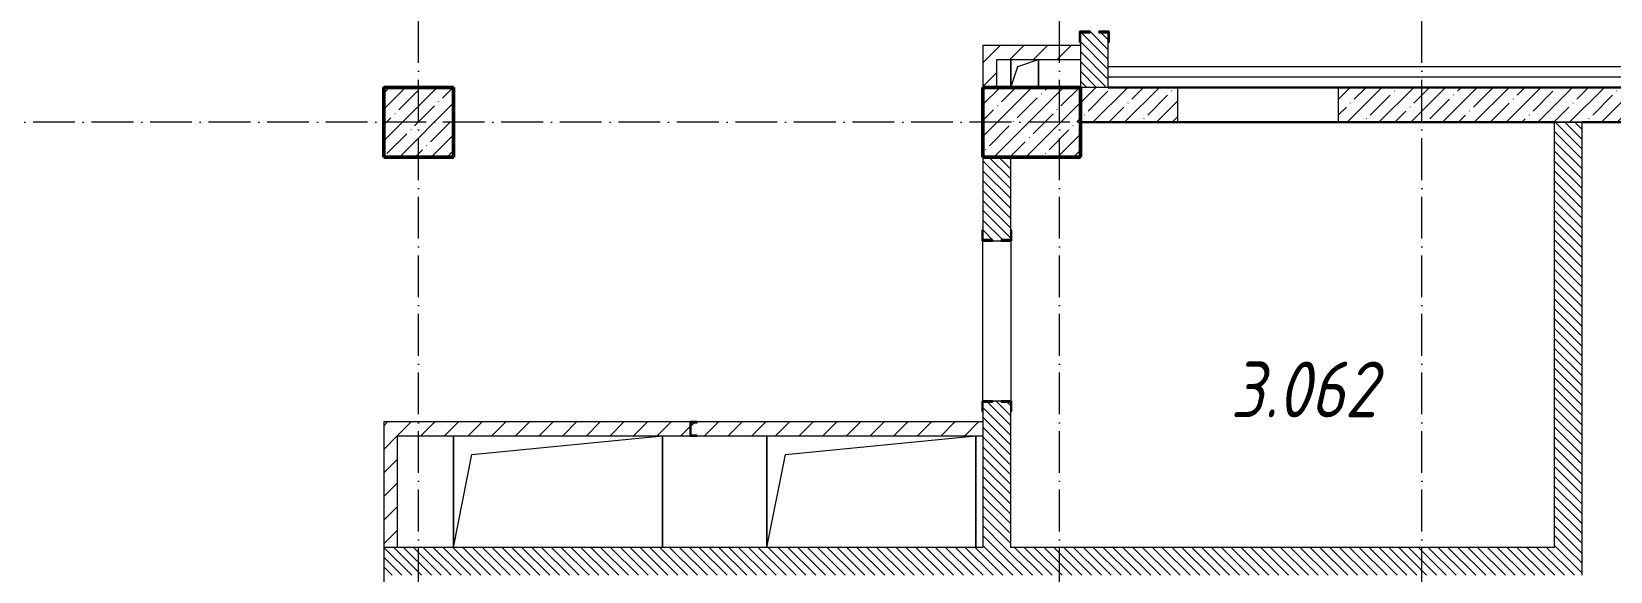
# Model space of a CAD drawing. Header units: millimetres. Extents: x -213536 to 1564669, y -45299 to 942238.
# Drawn here: x 556794 to 568125, y 315540 to 319412 of the extents above; entities that cross this region are included whole.
import ezdxf

# ---------------------------------------------------------------- set-up
doc = ezdxf.new("R2010")
doc.units = ezdxf.units.MM
doc.linetypes.add('50_200_ШТРИХ_1Т_ш5_п1_п1_', pattern=[700, 500, -100, 0, -100])
for name, color, linetype, lineweight in [('3) ЖБ 4м', 3, 'Continuous', 30), ('A-DETL-____-OTLN-4', 7, 'Continuous', 18), ('A-FLOR-____-OTLN', 7, 'Continuous', 9), ('A-GENM-____-MCUT', 7, 'Continuous', 25), ('A-GENM-____-OTLN', 7, 'Continuous', 9), ('A-GENM-____-OTLN-1', 7, 'Continuous', 25), ('A-WALL-____-MCUT-1', 7, 'Continuous', 9), ('A-WALL-____-MCUT-3', 7, 'Continuous', 9), ('A-WALL-____-OTLN', 7, 'Continuous', 9), ('A-WALL-____-PATT-1', 7, 'Continuous', 9), ('A-WALL-FNSH-MCUT-1', 7, 'Continuous', 9), ('I-WALL-____-OTLN', 7, 'Continuous', 9), ('S-COLS-____-MCUT', 7, 'Continuous', 50), ('S-COLS-____-OTLN', 7, 'Continuous', 9), ('S-GRID-____-OTLN-1', 7, '50_200_ШТРИХ_1Т_ш5_п1_п1_', 9), ('Марки помещений', 7, 'Continuous', 9)]:
    doc.layers.add(name, color=color, linetype=linetype, lineweight=lineweight)
doc.styles.add('ISOCPEUR_I_2', font='isocpeui.ttf', dxfattribs={"width": 0.85, "height": 2.3})
pattern_1 = [(135, (549721.475, 286281.11), (-35.35534, -35.35534), [])]
pattern_2 = [(45, (549721.47, 286281.11), (-84.8528, 84.8528), [])]

# ---------------------------------------------------------------- blocks, each defined once
blk = doc.blocks.new('BSC_Колонна _Прямоугольная - 500х500-25976076-АР1_План отверстий 3 этажа в осях 1-64_А-ГГ')
at = {"layer": 'S-COLS-____-OTLN'}
h = blk.add_hatch(dxfattribs=at)
h.set_pattern_fill('FP_39', color=256, style=0, pattern_type=2)
h.set_pattern_definition([(45, (-9850, -32481.04), (-114.04925, 114.04925), []), (45, (-9735.95, -32481.04), (-114.04925, 114.04925), [201.613, -40.323, 3.353, -36.97])])
h.paths.add_polyline_path([(-250, -250), (250, -250), (250, 250), (-250, 250)], flags=0)
at = {"layer": 'S-COLS-____-MCUT'}
for p, q in [((250, 250), (-250, 250)), ((-250, 250), (-250, -250)), ((250, -250), (250, 250)), ((-250, -250), (250, -250))]:
    blk.add_line(p, q, dxfattribs=at)
blk = doc.blocks.new('BSC_Колонна _Прямоугольная - 500х700-V9-АР1_План отверстий 3 этажа в осях 1-64_А-ГГ')
at = {"layer": 'S-COLS-____-OTLN'}
h = blk.add_hatch(dxfattribs=at)
h.set_pattern_fill('FP_43', color=256, style=0, pattern_type=2)
h.set_pattern_definition([(315, (-32481.04, 14250), (114.04925, 114.04925), []), (315, (-32481.04, 14135.95), (114.04925, 114.04925), [201.613, -40.323, 3.353, -36.97])])
h.paths.add_polyline_path([(-250, 350), (-250, -350), (250, -350), (250, 350)], flags=0)
at = {"layer": 'S-COLS-____-MCUT'}
for p, q in [((250, 350), (-250, 350)), ((-250, 350), (-250, -350)), ((250, -350), (250, 350)), ((-250, -350), (250, -350))]:
    blk.add_line(p, q, dxfattribs=at)
blk = doc.blocks.new('154_Стойка_СКБ_Уголок - СМ-2180_200-28268025-АР1_План отверстий 3 этажа в осях 1-64_А-ГГ')
at = {"layer": 'A-GENM-____-MCUT'}
for p, q in [((125, 156), (125, 81)), ((200, 156), (125, 156)), ((131, 81), (131, 150)), ((131, 150), (200, 150)), ((200, 150), (200, 156)), ((125, 81), (131, 81)), ((131, 19), (125, 19)), ((125, 19), (125, -56)), ((131, -50), (131, 19)), ((125, -56), (200, -56)), ((200, -50), (131, -50)), ((200, -56), (200, -50))]:
    blk.add_line(p, q, dxfattribs=at)
blk = doc.blocks.new('Фахверк_СКБ_Уголок - 200_3960-28268576-АР1_План отверстий 3 этажа в осях 1-64_А-ГГ')
at = {"layer": 'A-GENM-____-MCUT'}
for p, q in [((200, 156), (125, 156)), ((125, 156), (125, 81)), ((131, 81), (131, 150)), ((131, 150), (200, 150)), ((200, 150), (200, 156)), ((125, 81), (131, 81)), ((131, 19), (125, 19)), ((125, 19), (125, -56)), ((131, -50), (131, 19)), ((125, -56), (200, -56)), ((200, -50), (131, -50)), ((200, -56), (200, -50))]:
    blk.add_line(p, q, dxfattribs=at)
blk = doc.blocks.new('154_Фахверк_СКБ_Швеллер - Тип_100_3960-28318856-АР1_План отверстий 3 этажа в осях 1-64_А-ГГ')
at = {"layer": 'A-GENM-____-MCUT'}
for p, q in [((175, 50), (125, 50)), ((125, 50), (125, -50)), ((128, 47), (175, 47)), ((128, -47), (128, 47)), ((175, 47), (175, 50)), ((125, -50), (175, -50)), ((175, -47), (128, -47)), ((175, -50), (175, -47))]:
    blk.add_line(p, q, dxfattribs=at)
blk = doc.blocks.new('AR_Отверстие прямоугольное _в плите_ - AR_Отверстие прямоугольное _в плите_-V202-АР1_План отверстий 3 этажа в осях 1-64_А-ГГ')
at = {"layer": 'A-GENM-____-OTLN'}
for p, q in [((-100, 100), (-100, -100)), ((-100, -100), (-50, 50)), ((-50, 50), (100, 100)), ((100, -100), (100, 100))]:
    blk.add_line(p, q, dxfattribs=at)
blk = doc.blocks.new('AR_Отверстие прямоугольное _в плите_ - AR_Отверстие прямоугольное _в плите_-30552723-АР1_План отверстий 3 этажа в осях 1-64_А-ГГ')
at = {"layer": 'A-GENM-____-OTLN'}
for p, q in [((-750, 400), (-750, -400)), ((-617, 267), (750, 400)), ((750, -400), (750, 400)), ((-750, -400), (-617, 267))]:
    blk.add_line(p, q, dxfattribs=at)

msp = doc.modelspace()

# ---------------------------------------------------------------- hatches: boundary and pattern name
at = {"layer": 'A-WALL-____-PATT-1'}
h = msp.add_hatch(dxfattribs=at)
h.set_pattern_fill('FP_6', color=256, style=0, pattern_type=2)
h.set_pattern_definition(pattern_1)
h.paths.add_polyline_path([(564321.5, 319012.2), (564521.5, 319012.2), (564521.5, 319406.2), (564452.5, 319406.2), (564452.5, 319412.2), (564390.5, 319412.2), (564390.5, 319406.2), (564321.5, 319406.2), (564321.5, 319337.2)], flags=0)
h.paths.add_polyline_path([(564452.5, 321112.2), (564452.5, 321118.2), (564521.5, 321118.2), (564521.5, 327462.2), (564321.5, 327462.2), (564321.7, 321118.2), (564390.5, 321118.2), (564390.5, 321112.2)], flags=0)
h = msp.add_hatch(dxfattribs=at)
h.set_pattern_fill('FP_4', color=256, style=0, pattern_type=2)
h.set_pattern_definition(pattern_2)
h.paths.add_polyline_path([(563721.5, 319012.2), (563721.5, 319312.2), (563621.5, 319312.2), (563621.5, 319012.2)], flags=0)
h = msp.add_hatch(dxfattribs=at)
h.set_pattern_fill('FP_4', color=256, style=0, pattern_type=2)
h.set_pattern_definition(pattern_2)
h.paths.add_polyline_path([(564321.5, 319212.2), (564321.5, 319312.2), (563721.5, 319312.2), (563721.5, 319212.2), (563847.5, 319212.2)], flags=0)
h = msp.add_hatch(dxfattribs=at)
h.set_pattern_fill('FP_38', color=256, style=0, pattern_type=2)
h.set_pattern_definition([(45, (549721.47, 286281.11), (-114.04925, 114.04925), []), (45, (549835.52, 286281.11), (-114.04925, 114.04925), [201.612, -40.322, 3.353, -36.97])])
h.paths.add_polyline_path([(572571.5, 318762.2), (572571.5, 319012.2), (566171.5, 319012.2), (566171.5, 318762.2), (570917.4, 318762.2)], flags=0)
h.paths.add_polyline_path([(565021.5, 318762.2), (565021.5, 319012.2), (564321.5, 319012.2), (564321.5, 318762.2)], flags=0)
h = msp.add_hatch(dxfattribs=at)
h.set_pattern_fill('FP_6', color=256, style=0, pattern_type=2)
h.set_pattern_definition(pattern_1)
h.paths.add_polyline_path([(567921.5, 315712.2), (567921.5, 318762.2), (567721.5, 318762.2), (567721.5, 315712.2)], flags=0)
h = msp.add_hatch(dxfattribs=at)
h.set_pattern_fill('FP_6', color=256, style=0, pattern_type=2)
h.set_pattern_definition(pattern_1)
h.paths.add_polyline_path([(563752.5, 315712.2), (563821.5, 315712.2), (563820.3, 316756.2), (563752.5, 316756.2), (563752.5, 316762.2), (563690.5, 316762.2), (563690.5, 316756.2), (563621.5, 316756.2), (563621.5, 315712.2)], flags=0)
h.paths.add_polyline_path([(563690.5, 317912.2), (563752.5, 317912.2), (563752.5, 317918.2), (563821.5, 317918.2), (563821.5, 318512.2), (563621.5, 318512.2), (563621.5, 317918.2), (563690.5, 317918.2)], flags=0)
h = msp.add_hatch(dxfattribs=at)
h.set_pattern_fill('FP_4', color=256, style=0, pattern_type=2)
h.set_pattern_definition(pattern_2)
h.paths.add_polyline_path([(560312.6, 316512.2), (561521.5, 316512.2), (561521.5, 316612.2), (559321.5, 316612.2), (559321.5, 316512.2), (559421.5, 316512.2)], flags=0)
h.paths.add_polyline_path([(562080, 316512.2), (563621.5, 316512.2), (563621.5, 316612.2), (561571.5, 316612.2), (561571.5, 316609.2), (561524.5, 316609.2), (561524.5, 316515.2), (561571.5, 316515.2), (561571.5, 316512.2)], flags=0)
h = msp.add_hatch(dxfattribs=at)
h.set_pattern_fill('FP_4', color=256, style=0, pattern_type=2)
h.set_pattern_definition(pattern_2)
h.paths.add_polyline_path([(559421.5, 315712.2), (559421.5, 316512.2), (559321.5, 316512.2), (559321.5, 315712.2)], flags=0)
h = msp.add_hatch(dxfattribs=at)
h.set_pattern_fill('FP_6', color=256, style=0, pattern_type=2)
h.set_pattern_definition(pattern_1)
h.paths.add_polyline_path([(567921.5, 315512.2), (567921.5, 315712.2), (559321.5, 315712.2), (559321.5, 315512.2), (567382.4, 315512.2)], flags=0)

# ---------------------------------------------------------------- linework, layer by layer
at = {"layer": '3) ЖБ 4м'}
msp.add_lwpolyline([(559321.5, 318512.2), (559821.5, 318512.2), (559821.5, 319012.2), (559321.5, 319012.2)], close=True, dxfattribs=at)
for points in [[(563621.5, 318512.2), (563621.5, 319012.2)], [(564521.5, 319012.2), (573021.5, 319012.2)], [(563833.5, 318512.2), (564321.5, 318512.2), (564321.5, 318762.2), (567721.5, 318762.2)], [(567921.5, 318762.2), (572571.5, 318762.2), (572571.5, 318512.2), (573021.5, 318512.2)]]:
    msp.add_lwpolyline(points, dxfattribs=at)
at = {"layer": 'A-DETL-____-OTLN-4'}
for p, q in [((564521.5, 319162.2), (572271.5, 319162.2)), ((564521.5, 319087.2), (572196.5, 319087.2))]:
    msp.add_line(p, q, dxfattribs=at)
at = {"layer": 'A-FLOR-____-OTLN'}
for p, q in [((563821.5, 319012.2), (563821.5, 319212.2)), ((564021.5, 319212.2), (564021.5, 319012.2)), ((559821.5, 315712.2), (559821.5, 316512.2)), ((561321.5, 316512.2), (561321.5, 315712.2)), ((562071.5, 315712.2), (562071.5, 316512.2)), ((563571.5, 316512.2), (563571.5, 315712.2))]:
    msp.add_line(p, q, dxfattribs=at)
at = {"layer": 'A-WALL-____-MCUT-1'}
for p, q in [((565021.5, 319012.2), (564321.5, 319012.2)), ((565021.5, 318762.2), (565021.5, 319012.2)), ((572571.5, 319012.2), (566171.5, 319012.2)), ((566171.5, 319012.2), (566171.5, 318762.2)), ((564321.5, 318762.2), (565021.5, 318762.2)), ((566171.5, 318762.2), (572571.5, 318762.2))]:
    msp.add_line(p, q, dxfattribs=at)
at = {"layer": 'A-WALL-____-MCUT-3'}
for p, q in [((564321.5, 319337.2), (564321.5, 319012.2)), ((564521.5, 319012.2), (564521.5, 319337.2)), ((567721.5, 318762.2), (567721.5, 315712.2)), ((567921.5, 315512.2), (567921.5, 318762.2)), ((563621.5, 318512.2), (563621.5, 317987.2)), ((563821.5, 317987.2), (563821.5, 318512.2)), ((563690.5, 317912.2), (563752.5, 317912.2)), ((563752.5, 316762.2), (563690.5, 316762.2)), ((563621.5, 316687.2), (563621.5, 315712.2)), ((563821.5, 315712.2), (563821.5, 316687.2)), ((563621.5, 315712.2), (559321.5, 315712.2)), ((559321.5, 315712.2), (559321.5, 314837.2)), ((567721.5, 315712.2), (563821.5, 315712.2))]:
    msp.add_line(p, q, dxfattribs=at)
at = {"layer": 'A-WALL-____-OTLN'}
for p, q in [((565021.5, 319012.2), (566171.5, 319012.2)), ((566171.5, 318762.2), (565021.5, 318762.2))]:
    msp.add_line(p, q, dxfattribs=at)
at = {"layer": 'A-WALL-FNSH-MCUT-1'}
for p, q in [((563621.5, 319312.2), (563621.5, 319012.2)), ((564321.5, 319312.2), (563621.5, 319312.2)), ((563721.5, 319012.2), (563721.5, 319212.2)), ((563721.5, 319212.2), (564321.5, 319212.2)), ((561521.5, 316612.2), (559321.5, 316612.2)), ((559321.5, 316612.2), (559321.5, 315712.2)), ((563621.5, 316612.2), (561571.5, 316612.2)), ((559421.5, 316512.2), (561521.5, 316512.2)), ((559421.5, 315712.2), (559421.5, 316512.2)), ((561571.5, 316512.2), (563621.5, 316512.2))]:
    msp.add_line(p, q, dxfattribs=at)
at = {"layer": 'I-WALL-____-OTLN'}
for p, q in [((563621.5, 316762.2), (563621.5, 317912.2)), ((563821.5, 317912.2), (563821.5, 316762.2))]:
    msp.add_line(p, q, dxfattribs=at)
at = {"layer": 'S-GRID-____-OTLN-1', "color": 251, "ltscale": 0.6, "true_color": 0x636466}
for p, q in [((559571.5, 281798.5), (559571.5, 336162.1)), ((564171.5, 281798.5), (564171.5, 336162.1)), ((566771.5, 281798.5), (566771.5, 336162.1)), ((576429.2, 318762.2), (545052.7, 318762.2))]:
    msp.add_line(p, q, dxfattribs=at)

# ---------------------------------------------------------------- block references
at = {"layer": 'A-GENM-____-OTLN'}
for name, p in [('AR_Отверстие прямоугольное _в плите_ - AR_Отверстие прямоугольное _в плите_-V202-АР1_План отверстий 3 этажа в осях 1-64_А-ГГ', (563921.5, 319112.2)), ('AR_Отверстие прямоугольное _в плите_ - AR_Отверстие прямоугольное _в плите_-30552723-АР1_План отверстий 3 этажа в осях 1-64_А-ГГ', (560571.5, 316112.2)), ('AR_Отверстие прямоугольное _в плите_ - AR_Отверстие прямоугольное _в плите_-30552723-АР1_План отверстий 3 этажа в осях 1-64_А-ГГ', (562821.5, 316112.2))]:
    msp.add_blockref(name, p, dxfattribs=at)
at = {"layer": 'A-GENM-____-OTLN-1'}
for name, p, rotation in [('Фахверк_СКБ_Уголок - 200_3960-28268576-АР1_План отверстий 3 этажа в осях 1-64_А-ГГ', (564371.5, 319537.2), 270.0000000000007), ('154_Стойка_СКБ_Уголок - СМ-2180_200-28268025-АР1_План отверстий 3 этажа в осях 1-64_А-ГГ', (563771.5, 317787.2), 90.00000000000071), ('154_Стойка_СКБ_Уголок - СМ-2180_200-28268025-АР1_План отверстий 3 этажа в осях 1-64_А-ГГ', (563671.5, 316887.2), 270.0000000000007)]:
    msp.add_blockref(name, p, dxfattribs=dict(at, rotation=rotation))
msp.add_blockref('154_Фахверк_СКБ_Швеллер - Тип_100_3960-28318856-АР1_План отверстий 3 этажа в осях 1-64_А-ГГ', (561396.5, 316562.2), dxfattribs=at)
at = {"layer": 'S-COLS-____-OTLN'}
msp.add_blockref('BSC_Колонна _Прямоугольная - 500х500-25976076-АР1_План отверстий 3 этажа в осях 1-64_А-ГГ', (559571.5, 318762.2), dxfattribs=at)
at = {"layer": 'S-COLS-____-OTLN', "rotation": 89.9999999999999}
msp.add_blockref('BSC_Колонна _Прямоугольная - 500х700-V9-АР1_План отверстий 3 этажа в осях 1-64_А-ГГ', (563971.5, 318762.2), dxfattribs=at)

# ---------------------------------------------------------------- texts
at = {"layer": 'Марки помещений', "color": 114, "true_color": 0x139b48, "insert": (565398.6, 317045.3), "char_height": 400, "width": 785.654, "attachment_point": 1, "style": 'ISOCPEUR_I_2'}
msp.add_mtext('3.062', dxfattribs=at)

doc.saveas('drawing.dxf')
